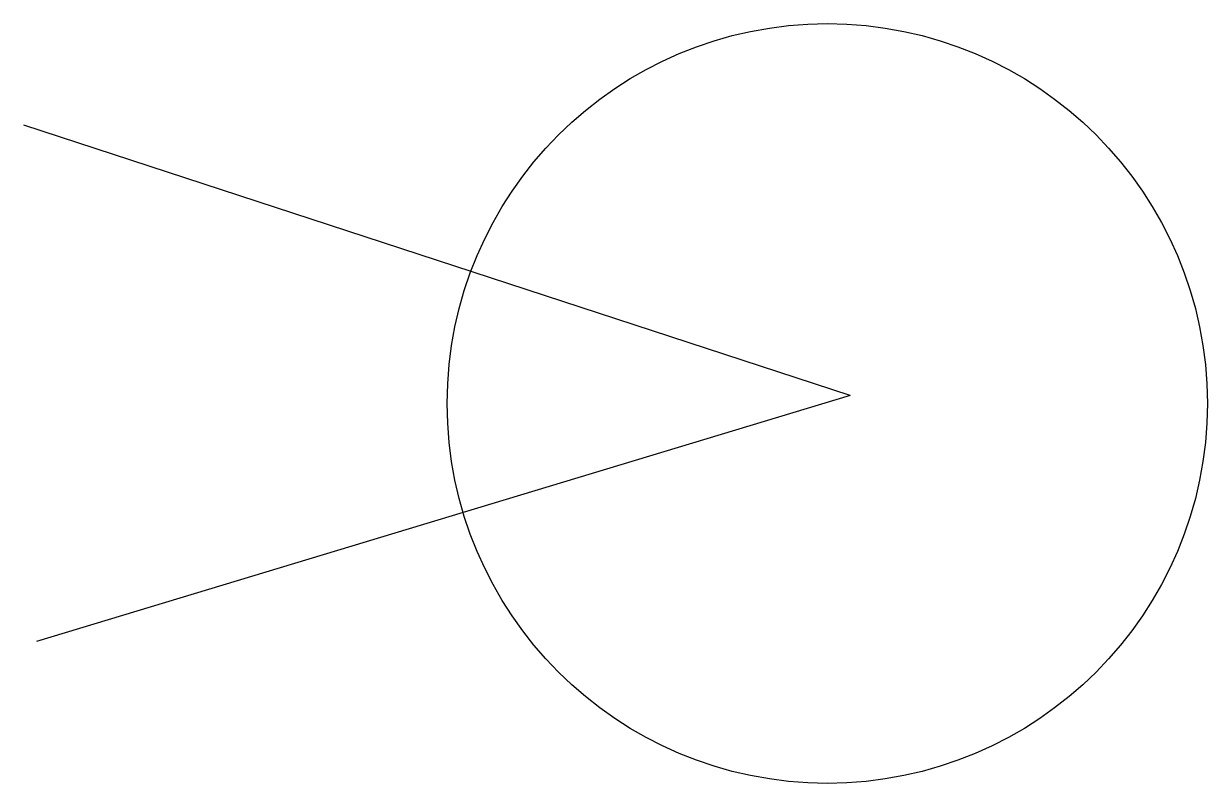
# Model space of a CAD drawing. Header units: millimetres. Extents: x -300 to 130, y -141 to 135.
import ezdxf

# ---------------------------------------------------------------- set-up
doc = ezdxf.new("R2010")
doc.units = ezdxf.units.MM
doc.header["$LTSCALE"] = 0.25
doc.layers.get('0').update_dxf_attribs({"color": 252})

msp = doc.modelspace()

# ---------------------------------------------------------------- linework, layer by layer
for q in [(-299.64, 98.03), (-294.96, -89.24)]:
    msp.add_line((0, 0), q)
msp.add_circle((-8.29, -2.89), 137.8)

doc.saveas('drawing.dxf')
